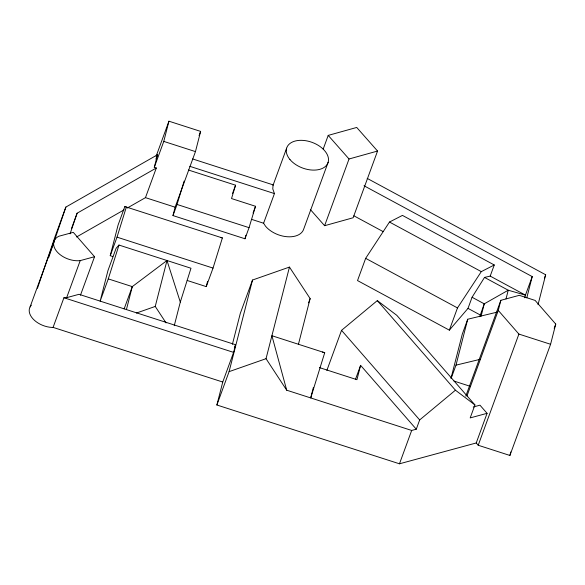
<?xml version="1.0" encoding="UTF-8"?>
<svg xmlns="http://www.w3.org/2000/svg" width="585" height="585" viewBox="0 0 585 585"><rect width="100%" height="100%" fill="white"/><g stroke="black" fill="none" stroke-linecap="round" stroke-linejoin="round"><path stroke-width="0.88" d="M286.635 148.188L273.071 185.248L272.771 188.882L274.438 193.584L263.594 223.229L265.546 226.234A21.93 13.682 20.1 0 0 287.323 236.749A21.93 13.682 20.1 0 0 303.747 228.962L328.156 162.25M110.243 255.689L118.068 225.079L124.846 206.549L126.36 207.031L117.022 237.159L110.243 255.689L112.832 256.53M127.252 208.041L145.468 197.642L156.312 167.997L154.286 167.347L157.497 154.769L65.871 207.075L55.019 236.72L37.447 288.31M154.286 167.347L163.778 141.402L168.941 121.197L200.626 131.398L195.463 151.61L175.12 207.192L172.977 215.58L244.983 238.775L249.049 227.66L255.521 206.286L231.521 198.556L235.565 185.204L188.414 170.016M126.477 309.363L132.29 286.621L166.988 260.515L180.297 302.087L174.257 325.699M166.067 322.942L155.244 306.438L166.988 260.515M187.222 280.486L206.249 286.613L207.595 281.363M244.983 238.775L245.875 235.272M473.221 407.014L479.971 405.178L487.071 413.324L476.227 442.969L399.475 463.803L216.881 404.995L222.753 382.034L233.605 352.389L235.558 344.733L79.012 294.313L66.653 297.67L63.926 297.743L53.081 327.388L51.743 327.424A19.159 11.956 20.1 0 1 32.987 318.876A19.159 11.956 20.1 0 1 31.356 305.165M232.399 344.324L240.303 313.385L252.515 280.032L289.458 267.074L310.13 298.584L298.445 344.28M216.881 404.995L229.086 371.643L252.515 280.032M487.071 413.324L470.194 417.909L474.94 404.937L455.437 390.202L419.664 419.935L416.279 429.2L411.679 430.45L286.708 390.202L266.036 358.685L289.458 267.074M313.392 387.431L310.708 397.932L324.719 352.733L271.908 335.724L286.708 390.202M416.279 429.2L360.601 365.354L356.938 379.687L319.395 367.592M451.02 378.202L462.311 334.05L467.729 319.227L497.162 312.134M451.167 378.327L455.993 365.15L467.729 319.227M479.729 316.719L484.248 303.834L508.233 290.219L525.44 295.132L532.226 276.603L364.016 185.767M481.089 316.2L484.248 303.834L472.073 297.26L484.526 277.414L490.193 276.098L525.44 295.132L524.767 297.787M466.976 395.943L498.274 310.423L500.855 300.317L519.283 295.323L535.121 300.419L555.75 324.075L550.587 344.28L509.901 455.459L478.216 445.258L476.227 442.969M506.01 298.935L508.233 290.219L484.526 277.414M526.792 297.853L532.226 276.603M538.039 304.668L545.681 274.774L367.19 178.388M509.901 455.459L510.8 451.949M172.977 215.58L177.043 204.465L184.121 181.094M206.249 286.613L213.035 268.084L222.373 237.949L124.846 206.549M118.982 245.056L116.115 248.274L107.976 270.511L100.152 301.129L108.284 278.891L118.982 245.056L190.988 268.244L180.297 302.087M48.592 257.802L65.871 207.075M70.068 233.832L77.11 213.211L156.312 167.997M30.091 306.906L54.5 240.194M71.531 228.457L77.11 213.211M66.653 297.67L80.218 260.61L94.551 256.72L73.286 232.333L58.953 236.223A19.159 11.956 20.1 0 0 57.081 251.813A19.159 11.956 20.1 0 0 80.218 260.61M80.467 295.206L94.551 256.72M156.115 156.261L168.941 121.197M155.946 159.003L157.497 154.769M124.152 308.858L132.29 286.621L108.284 278.891M199.061 135.676L200.626 131.398M232.501 193.569L235.565 185.204M253.049 213.035L255.521 206.286M234.322 348.119L235.558 344.733M323.198 149.08L328.207 135.398L356.718 127.45L377.552 151.047L353.135 217.759L324.616 225.7L310.342 209.518M324.616 225.7L349.033 158.996L377.552 151.047M308.566 302.862L310.13 298.584M490.193 276.098L494.266 264.983L402.443 215.397L389.478 222.044L365.662 258.336L357.523 280.573L449.346 330.159L468.007 308.375L472.073 297.26M326.876 370.4L341.538 330.342L377.31 300.602L396.813 315.337L474.94 404.937M355.6 379.043L360.601 365.354M399.475 463.803L411.679 430.45M449.346 330.159L457.485 307.929L481.301 271.63L494.266 264.983M465.806 396.103L500.855 300.317M478.216 445.258L518.902 334.079L498.274 310.423M544.438 278.167L545.681 274.774M554.185 328.353L555.75 324.075M273.071 185.248L273.253 184.911L192.604 158.937M76.562 236.976L124.078 209.854M136.437 313.041L155.244 306.438M229.086 371.643L266.036 358.685M455.993 365.15L480.226 359.307M220.859 237.466L222.373 237.949M322.452 352.009L324.719 352.733M163.778 141.402L195.463 151.61M189.774 166.315L274.438 193.584M251.652 219.382L263.594 223.229M177.043 204.465L249.049 227.66M145.468 197.642L175.12 207.192M518.902 334.079L550.587 344.28M117.022 237.159L213.035 268.084M453.997 381.076L470.281 386.319M63.926 297.743L233.605 352.389M53.081 327.388L222.753 382.034M389.478 222.044L481.301 271.63M353.91 215.814L383.219 231.645M468.007 308.375L480.183 314.949M365.662 258.336L457.485 307.929M328.207 135.398L349.033 158.996M377.31 300.602L455.437 390.202M341.538 330.342L419.664 419.935M289.955 159.529A21.93 13.682 20.1 0 0 326.437 165.409A21.93 13.682 20.1 0 0 305.787 140.714A21.93 13.682 20.1 0 0 289.955 159.529"/></g></svg>
